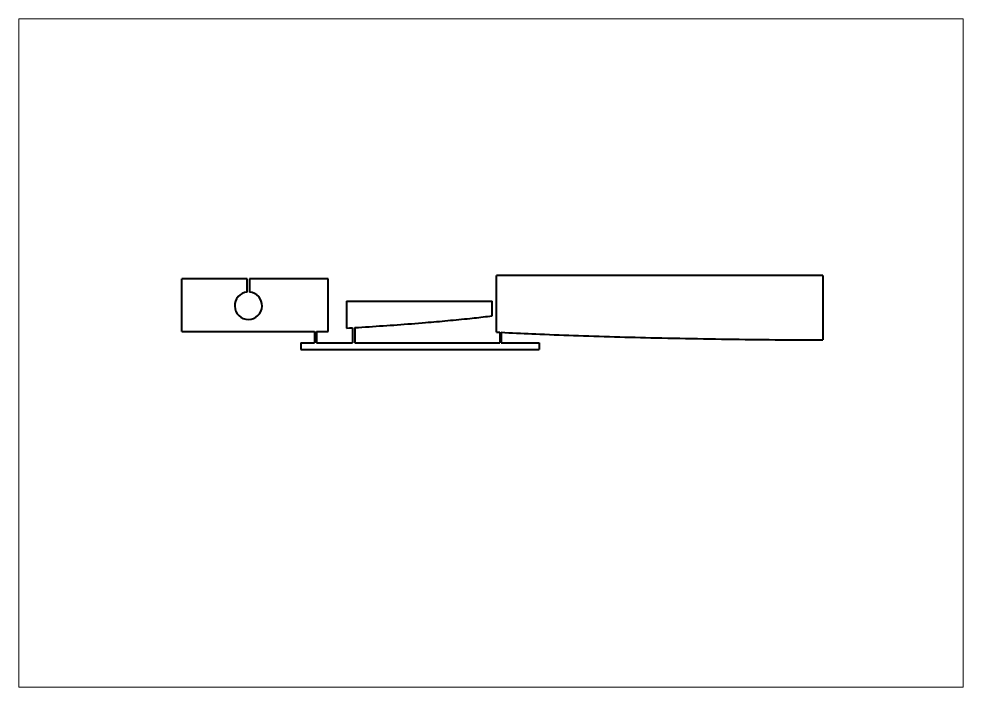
# Paper-space layout 'Sheet' of a CAD drawing. Header units: millimetres. Extents: x 0 to 420, y 0 to 297.
# The model-space entities are those that its viewports show. They can reach past a viewport. Long polylines and large blocks are cut down to what shows.
import ezdxf

# ---------------------------------------------------------------- set-up
doc = ezdxf.new("R2010")
doc.units = ezdxf.units.MM
doc.layers.add('Geometries', color=7, linetype='Continuous')

msp = doc.modelspace()

# ---------------------------------------------------------------- linework, layer by layer
at = {"layer": 'Geometries', "linetype": 'Continuous', "lineweight": 40}
for p, q in [((72.45, 158), (72.45, 181.5)), ((101.6, 181.5), (72.45, 181.5)), ((101.6, 175.58), (101.6, 181.5)), ((102.6, 181.5), (102.6, 175.58)), ((137.57, 181.5), (102.6, 181.5)), ((137.57, 158), (137.57, 181.5)), ((357.55, 183), (212.45, 183)), ((212.45, 157.79), (212.45, 183)), ((357.55, 183), (357.55, 154.3)), ((145.75, 171.5), (145.75, 159.59)), ((145.75, 171.5), (210.45, 171.5)), ((210.45, 165), (210.45, 171.5)), ((148.45, 159.75), (148.45, 153)), ((149.45, 159.81), (149.45, 153)), ((72.45, 158), (131.45, 158)), ((131.45, 158), (131.45, 153)), ((132.45, 158), (137.57, 158)), ((132.45, 158), (132.45, 153)), ((212.45, 157.79), (213.88, 157.72)), ((213.88, 157.72), (213.88, 153)), ((214.45, 157.69), (214.45, 153)), ((125.45, 153), (125.45, 150)), ((125.45, 153), (131.45, 153)), ((132.45, 153), (148.45, 153)), ((149.45, 153), (213.88, 153)), ((214.45, 153), (231.45, 153)), ((231.45, 153), (231.45, 150)), ((125.45, 150), (231.45, 150))]:
    msp.add_line(p, q, dxfattribs=at)
at = {"layer": 'Geometries', "linetype": 'Continuous', "lineweight": 40, "flags": 128}
for points in [[(149.45, 159.81), (151.02, 159.9), (152.59, 160), (154.17, 160.1), (155.74, 160.2), (157.31, 160.3), (158.88, 160.4), (160.45, 160.51), (162.03, 160.61), (163.6, 160.72), (165.17, 160.83), (166.74, 160.94), (168.31, 161.06), (169.88, 161.17), (171.45, 161.29), (173.02, 161.41), (174.59, 161.53), (176.17, 161.65), (177.74, 161.78), (179.31, 161.91), (180.88, 162.04), (182.11, 162.14), (183.34, 162.24), (184.58, 162.35), (185.81, 162.46), (187.05, 162.57), (188.28, 162.68), (189.51, 162.79), (190.74, 162.9), (191.98, 163.02), (193.21, 163.14), (194.44, 163.26), (195.68, 163.38), (196.91, 163.5), (198.14, 163.63), (199.37, 163.75), (200.6, 163.88), (201.59, 163.99), (202.57, 164.1), (203.56, 164.2), (204.54, 164.31), (205.53, 164.42), (206.51, 164.53), (207.5, 164.65), (208.48, 164.76), (209.47, 164.88), (210.45, 165)], [(145.75, 159.59), (147.1, 159.67), (148.45, 159.75)], [(214.45, 157.69), (216.17, 157.6), (217.89, 157.52), (219.61, 157.43), (221.33, 157.35), (223.05, 157.27), (224.78, 157.2), (226.5, 157.12), (228.22, 157.04), (229.94, 156.97), (231.66, 156.9), (233.81, 156.81), (235.96, 156.73), (238.12, 156.64), (240.27, 156.56), (242.42, 156.48), (244.57, 156.4), (246.73, 156.33), (248.88, 156.25), (251.18, 156.17), (253.47, 156.1), (255.77, 156.02), (258.07, 155.95), (260.36, 155.88), (262.66, 155.81), (264.96, 155.74), (267.25, 155.68), (269.55, 155.61), (271.85, 155.55), (274.14, 155.49), (276.44, 155.43), (278.74, 155.37), (281.03, 155.31), (283.33, 155.26), (285.98, 155.2), (288.63, 155.14), (291.28, 155.08), (293.93, 155.03), (296.58, 154.98), (299.23, 154.92), (301.88, 154.88), (304.53, 154.83), (307.18, 154.78), (309.83, 154.74), (312.48, 154.7), (315.13, 154.66), (317.79, 154.62), (320.44, 154.59), (323.09, 154.56), (325.74, 154.52), (328.39, 154.5), (331.04, 154.47), (333.69, 154.44), (336.34, 154.42), (338.99, 154.4), (341.64, 154.38), (344.29, 154.36), (346.94, 154.34), (349.6, 154.33), (352.25, 154.32), (354.9, 154.3), (357.55, 154.3)]]:
    msp.add_lwpolyline(points, dxfattribs=at)
at = {"layer": 'Geometries', "linetype": 'Continuous', "lineweight": 40}
msp.add_arc((102.1, 169.5), 6.1, 94.7017, 85.2983, dxfattribs=at)

psp = doc.layouts.new('Sheet')

# ---------------------------------------------------------------- viewports
at = {"layer": '0'}
psp.add_viewport(center=(210, 148.5), size=(420, 297), view_center_point=(210, 148.5), view_height=297, dxfattribs=at)

doc.saveas('drawing.dxf')
